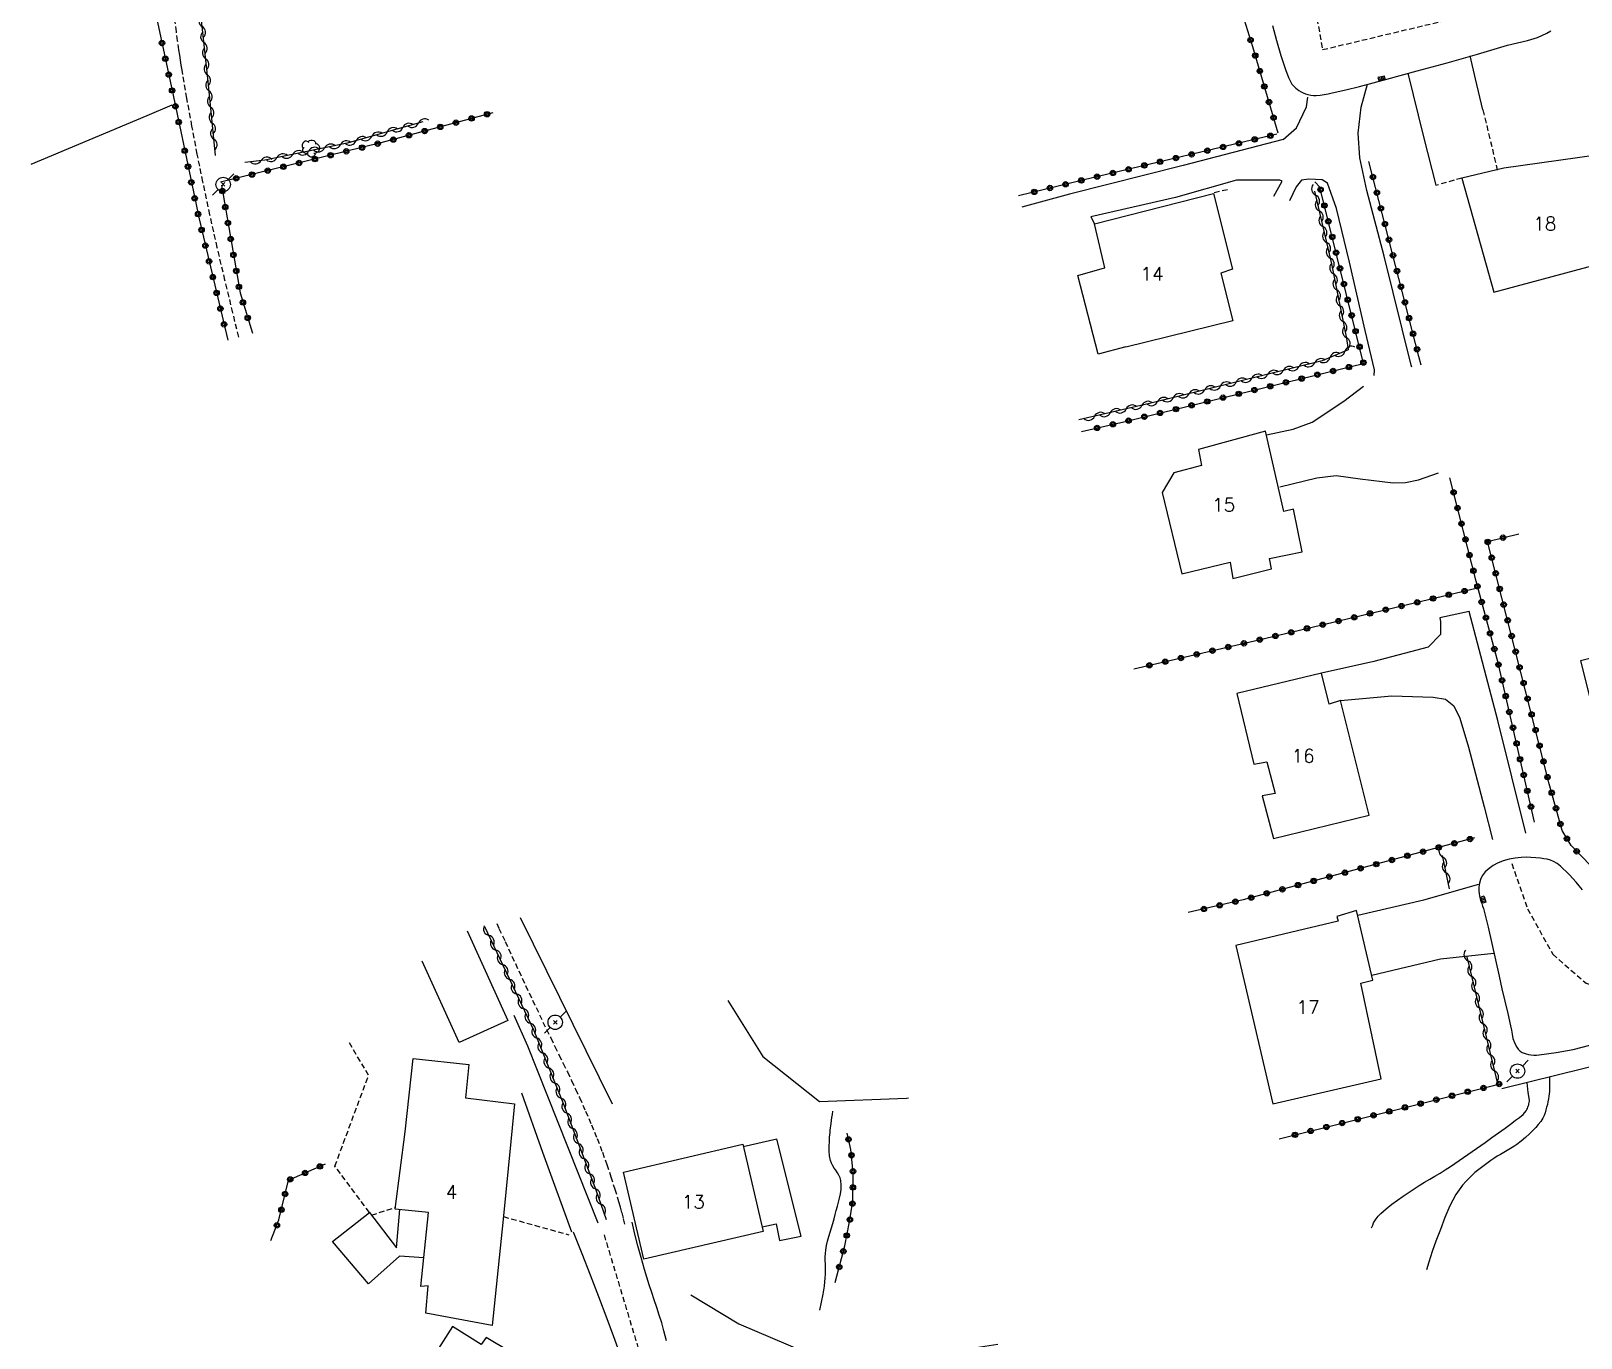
# Model space of a CAD drawing. Header units: millimetres. Extents: x 176000 to 177000, y 162000 to 163001.
# Drawn here: x 176000 to 176143.6, y 162331.5 to 162452.7 of the extents above; entities that cross this region are included whole.
import ezdxf
from ezdxf.enums import TextEntityAlignment as Align

# ---------------------------------------------------------------- set-up
doc = ezdxf.new("R2010")
doc.units = ezdxf.units.MM
doc.linetypes.add('DASHED', pattern=[0.75, 0.5, -0.25])
doc.layers.get('0').update_dxf_attribs({"linetype": 'CONTINUOUS'})
for name, color, linetype in [('W0001', 6, 'DASHED'), ('W0008', 7, 'CONTINUOUS'), ('W0014', 7, 'CONTINUOUS'), ('W0017', 7, 'CONTINUOUS'), ('W0070', 7, 'DASHED'), ('W0101', 7, 'CONTINUOUS'), ('W0104', 1, 'CONTINUOUS'), ('W0112', 1, 'DASHED'), ('W0211', 2, 'CONTINUOUS'), ('W0300', 7, 'CONTINUOUS'), ('W0310', 3, 'CONTINUOUS'), ('W0323', 7, 'CONTINUOUS'), ('W0330', 7, 'CONTINUOUS'), ('W0333', 7, 'CONTINUOUS'), ('W0401', 7, 'CONTINUOUS'), ('W0473', 7, 'CONTINUOUS'), ('W0991', 7, 'CONTINUOUS')]:
    doc.layers.add(name, color=color, linetype=linetype)
doc.styles.get("Standard").update_dxf_attribs({"font": 'romans.shx', "width": 0.85})

# ---------------------------------------------------------------- blocks, each defined once
blk = doc.blocks.new('T473')
for p, q in [((-0.166667, 0.166667), (0.166667, -0.166667)), ((-0.166667, -0.166667), (0.166667, 0.166667)), ((0.500001, 0.500001), (1.000002, 1.000002)), ((-1.000002, -1.000002), (-0.500001, -0.500001))]:
    blk.add_line(p, q)
blk.add_ellipse((0, 0), major_axis=(0.471405, 0.471405), ratio=1, start_param=5.4977871438, end_param=11.780972451)
blk = doc.blocks.new('T401')
for p, q in [((-0.3, 0.3), (0, 0.3)), ((-0.3, -0.25), (-0.3, 0.3)), ((-0.3, 0.15), (0, 0.15)), ((-0.3, 0), (0, 0)), ((0, 0.3), (0, -0.25)), ((-0.3, -0.15), (0, -0.15)), ((-0.3, -0.25), (-0.3, -0.3)), ((-0.3, -0.3), (0, -0.3)), ((0, -0.3), (0, -0.25))]:
    blk.add_line(p, q)
blk = doc.blocks.new('T300')
for p, q in [((-0.8, 0.51), (-0.86, 0.34)), ((-0.86, 0.34), (-0.86, 0.17)), ((-0.86, 0.17), (-0.74, 0.06)), ((-0.69, 0.63), (-0.8, 0.51)), ((-0.8, -0.06), (-0.74, 0.06)), ((-0.74, 0.06), (-0.69, 0.11)), ((-0.57, 0.69), (-0.69, 0.63)), ((-0.46, 0.69), (-0.57, 0.69)), ((-0.29, 0.63), (-0.46, 0.69)), ((-0.29, 0.63), (-0.17, 0.74)), ((-0.23, 0.57), (-0.29, 0.63)), ((-0.17, 0.74), (-0.06, 0.8)), ((-0.06, 0.8), (0.06, 0.8)), ((0.06, 0.8), (0.23, 0.74)), ((0.23, 0.74), (0.34, 0.63)), ((0.34, 0.63), (0.4, 0.51)), ((0.46, 0.46), (0.34, 0.46)), ((0.4, 0.51), (0.4, 0.46)), ((0.57, 0.4), (0.46, 0.46)), ((0.57, 0.4), (0.69, 0.29)), ((0.69, 0.29), (0.74, 0.17)), ((0.74, 0.06), (0.69, -0.17)), ((0.74, 0.17), (0.74, 0.06)), ((-0.8, -0.17), (-0.8, -0.06)), ((-0.8, -0.23), (-0.8, -0.17)), ((-0.74, -0.34), (-0.8, -0.23)), ((-0.69, -0.4), (-0.74, -0.34)), ((-0.51, -0.46), (-0.69, -0.4)), ((-0.4, -0.46), (-0.51, -0.46)), ((-0.4, -0.46), (-0.34, -0.46)), ((-0.34, -0.46), (-0.34, -0.4)), ((-0.34, -0.51), (-0.34, -0.46)), ((-0.29, -0.63), (-0.34, -0.51)), ((-0.17, -0.74), (-0.29, -0.63)), ((-0.06, -0.8), (-0.17, -0.74)), ((0.06, -0.8), (-0.06, -0.8)), ((0.17, -0.74), (0.06, -0.8)), ((0.23, -0.69), (0.17, -0.74)), ((0.29, -0.46), (0.23, -0.46)), ((0.29, -0.63), (0.23, -0.69)), ((0.46, -0.4), (0.29, -0.46)), ((0.34, -0.51), (0.29, -0.63)), ((0.34, -0.51), (0.34, -0.46)), ((0.57, -0.34), (0.46, -0.4)), ((0.63, -0.29), (0.57, -0.34)), ((0.69, -0.17), (0.63, -0.29))]:
    blk.add_line(p, q)
blk = doc.blocks.new('t310o')
at = {"color": 0, "linetype": 'Continuous'}
for centre, start, end in [((-0.5, 0.38), 216.8699, 323.1304), ((0.5, -0.37), 36.8699, 143.1303)]:
    blk.add_arc(centre, 0.625, start, end, dxfattribs=at)
blk = doc.blocks.new('t323o')
at = {"color": 0, "linetype": 'Continuous'}
for radius in [0.25, 0.15]:
    blk.add_circle((0, 0), radius, dxfattribs=at)

msp = doc.modelspace()

# ---------------------------------------------------------------- linework, layer by layer
at = {"layer": 'W0001'}
for points in [[(176217.96, 162398.19), (176211.65, 162413.37), (176208.94, 162427.24), (176206.48, 162438.73), (176204.17, 162448.22), (176199.83, 162454.01), (176191.36, 162458.56), (176173.72, 162463.36), (176167.59, 162463.86), (176161.46, 162464.28), (176155.33, 162464.62), (176149.19, 162464.88), (176143.28, 162465.13), (176137.35, 162465.39), (176131.41, 162465.44), (176125.48, 162465.11), (176123.43, 162464.85), (176121.4, 162464.49), (176119.39, 162464.02), (176117.41, 162463.44), (176119.7, 162450.98), (176137.91, 162455.31), (176149.19, 162464.88)], [(176137.22, 162375.52), (176138.7, 162371.33), (176141.02, 162367.13), (176144.12, 162364.43), (176149.18, 162362.89), (176159.92, 162364.94), (176175.32, 162368.82), (176194.35, 162373.54), (176199.83, 162375.74), (176205.38, 162380.85), (176217.96, 162398.19)], [(176053.11, 162341.11), (176058.19, 162324.24), (176060.35, 162319.59), (176064.86, 162311.61), (176073.64, 162296.9), (176078.99, 162288.37), (176087.15, 162275.65), (176092.56, 162266.08), (176098.78, 162257.28), (176108.66, 162245.91), (176119.35, 162234.62), (176124.72, 162227.1)]]:
    msp.add_lwpolyline(points, dxfattribs=at)
at = {"layer": 'W0008'}
for points in [[(176115.04, 162453.21), (176115.43, 162451.81), (176115.83, 162450.42), (176116.3, 162449.05), (176116.41, 162448.73), (176116.54, 162448.4), (176116.68, 162448.08), (176116.86, 162447.78), (176116.97, 162447.65), (176117.08, 162447.53), (176117.21, 162447.41), (176117.34, 162447.31), (176117.51, 162447.18), (176117.7, 162447.06), (176117.89, 162446.96), (176118.1, 162446.88), (176118.34, 162446.81), (176118.6, 162446.76), (176118.85, 162446.74), (176119.1, 162446.73), (176119.48, 162446.75), (176119.85, 162446.81), (176120.22, 162446.88), (176120.59, 162446.96), (176121.86, 162447.24), (176123.13, 162447.56), (176124.39, 162447.9), (176125.66, 162448.24), (176128.46, 162449), (176131.25, 162449.77), (176134.05, 162450.57), (176136.83, 162451.38), (176137.75, 162451.62), (176138.68, 162451.84), (176139.61, 162452.11), (176140.49, 162452.5), (176140.86, 162452.72)], [(176050.23, 162341.39), (176051.04, 162339.39), (176051.82, 162337.39), (176052.6, 162335.38), (176053.36, 162333.36), (176053.98, 162331.68), (176054.59, 162329.99), (176055.19, 162328.29), (176055.77, 162326.6), (176056.06, 162325.74), (176056.34, 162324.88), (176056.62, 162324.03), (176056.89, 162323.17)], [(176058.89, 162331.29), (176058.65, 162332.22), (176058.45, 162332.94), (176058.23, 162333.65), (176058, 162334.36), (176057.76, 162335.07), (176057.52, 162335.78), (176057.28, 162336.49), (176057.06, 162337.2), (176056.84, 162337.91), (176056.54, 162339), (176056.24, 162340.09), (176055.97, 162341.18), (176055.7, 162342.27)]]:
    msp.add_lwpolyline(points, dxfattribs=at)
at = {"layer": 'W0014'}
for points in [[(176143.77, 162373.1), (176143.48, 162373.45), (176143.19, 162373.79), (176142.9, 162374.13), (176142.59, 162374.47), (176142.27, 162374.79), (176142, 162375.04), (176141.73, 162375.29), (176141.43, 162375.52), (176141.11, 162375.71), (176140.82, 162375.83), (176140.51, 162375.92), (176140.2, 162375.98), (176139.89, 162376.02), (176139.45, 162376.07), (176139, 162376.1), (176138.55, 162376.11), (176138.1, 162376.08), (176137.55, 162376.02), (176136.99, 162375.93), (176136.44, 162375.79), (176135.91, 162375.57), (176135.5, 162375.35), (176135.12, 162375.08), (176134.77, 162374.76), (176134.48, 162374.38), (176134.32, 162374.05), (176134.23, 162373.7), (176134.19, 162373.34), (176134.18, 162372.98), (176134.2, 162372.74), (176134.24, 162372.5), (176134.3, 162372.26), (176134.37, 162372.03), (176134.45, 162371.81), (176134.53, 162371.58), (176134.6, 162371.35), (176134.66, 162371.12), (176135.03, 162369.62), (176135.38, 162368.11), (176135.73, 162366.59), (176136.06, 162365.08)], [(176136.06, 162365.08), (176136.32, 162363.93), (176136.58, 162362.78), (176136.85, 162361.63), (176137.11, 162360.48), (176137.19, 162360.09), (176137.25, 162359.7), (176137.34, 162359.31), (176137.47, 162358.94), (176137.57, 162358.72), (176137.69, 162358.51), (176137.83, 162358.31), (176138.01, 162358.14), (176138.18, 162358.02), (176138.37, 162357.94), (176138.57, 162357.88), (176138.77, 162357.83), (176139.01, 162357.79), (176139.27, 162357.77), (176139.52, 162357.78), (176139.77, 162357.79), (176141.35, 162358), (176142.91, 162358.3), (176144.45, 162358.7)], [(176146.45, 162357.14), (176136.32, 162354.64)]]:
    msp.add_lwpolyline(points, dxfattribs=at)
at = {"layer": 'W0017'}
for points in [[(176134.56, 162445.39), (176133.88, 162448.26), (176133.36, 162450.39)], [(176127.96, 162421.54), (176127.92, 162421.72), (176125.41, 162431.82), (176123.81, 162437.91), (176123.15, 162440.96), (176122.98, 162443.23), (176123.28, 162445.66), (176123.86, 162447.77)], [(176130.21, 162438.4), (176129.07, 162442.91), (176127.64, 162448.79)], [(176116.04, 162442.64), (176117.27, 162443.72), (176118.19, 162445.67), (176118.32, 162446.58)], [(176116.04, 162442.64), (176106.77, 162440.24), (176096.24, 162437.58), (176091.82, 162436.39)], [(176115.19, 162437.39), (176115.95, 162438.8), (176115.73, 162438.89), (176111.73, 162438.88), (176106.06, 162437.26), (176098.22, 162435.49), (176098.55, 162434.82)], [(176124.49, 162420.77), (176124.51, 162421.3), (176123.63, 162424.95), (176122.18, 162431.28), (176120.98, 162436.26), (176120.16, 162438.59), (176119.66, 162438.92), (176118.42, 162438.96), (176117.74, 162438.88), (176117.24, 162438.27), (176116.64, 162436.96)], [(176114.5, 162415.27), (176116.97, 162415.79), (176118.74, 162416.45), (176121.65, 162418.38), (176123.5, 162419.77)], [(176115.73, 162410.45), (176119.15, 162411.27), (176120.97, 162411.49), (176123.18, 162411.19), (176126.23, 162410.82), (176127.39, 162410.84), (176128.57, 162411.11), (176130.45, 162411.74)], [(176138.53, 162378.36), (176135.94, 162388.79), (176133.29, 162398.88), (176130.56, 162398.3), (176130.63, 162397.97), (176130.62, 162396.77), (176129.47, 162395.6), (176124.45, 162394.26), (176119.59, 162393.17)], [(176121.36, 162390.63), (176126.11, 162391.09), (176129.93, 162390.94), (176131.08, 162390.77), (176131.85, 162390.14), (176132.43, 162389.01), (176133.22, 162386.33), (176134.66, 162380.78), (176135.43, 162377.77)], [(176122.95, 162370.73), (176129.09, 162372.15), (176134.17, 162373.63)], [(176135.58, 162367.18), (176130.63, 162366.67), (176124.26, 162365.15)], [(176052.55, 162342.18), (176046.05, 162358.6), (176044.77, 162361.45)], [(176050.11, 162341.37), (176047.44, 162348.73), (176045.49, 162354.24)]]:
    msp.add_lwpolyline(points, dxfattribs=at)
at = {"layer": 'W0070'}
for points in [[(176014, 162449.07), (176013.92, 162449.54), (176013.85, 162450.01), (176013.78, 162450.48), (176013.7, 162450.95), (176013.58, 162451.79), (176013.47, 162452.64), (176013.37, 162453.49), (176013.29, 162454.34)], [(176019.26, 162424.33), (176018.71, 162426.59), (176017.97, 162429.61), (176017.26, 162432.64), (176016.58, 162435.68), (176015.93, 162438.72), (176015.41, 162441.3), (176014.92, 162443.88), (176014.44, 162446.47), (176014, 162449.07)], [(176043.16, 162369.98), (176043.37, 162369.52), (176043.94, 162368.3), (176044.89, 162366.26), (176045.84, 162364.22), (176046.81, 162362.19), (176047.77, 162360.15), (176048.16, 162359.36), (176048.54, 162358.57), (176048.93, 162357.79), (176049.32, 162357), (176049.71, 162356.21), (176050.09, 162355.42), (176050.47, 162354.62), (176050.83, 162353.83), (176051.39, 162352.57), (176051.94, 162351.31), (176052.46, 162350.04), (176052.96, 162348.76), (176053.36, 162347.63), (176053.74, 162346.49), (176054.1, 162345.35), (176054.45, 162344.2), (176054.6, 162343.67), (176054.74, 162343.14), (176054.88, 162342.6), (176055.01, 162342.07)]]:
    msp.add_lwpolyline(points, dxfattribs=at)
at = {"layer": 'W0101'}
for points in [[(176136.49, 162439.99), (176132.59, 162439.07), (176135.57, 162428.5), (176147.63, 162431.75), (176145.09, 162441.2)], [(176109.6, 162437.64), (176111.36, 162430.62), (176110.26, 162430.26), (176111.37, 162425.84), (176101.45, 162423.41), (176101.45, 162423.42), (176098.91, 162422.74), (176097, 162430.05), (176099.5, 162430.75), (176099.51, 162430.75), (176098.55, 162434.82)], [(176117.8, 162404.42), (176117.01, 162408.37), (176116.1, 162408.16), (176114.42, 162415.61), (176108.2, 162413.91), (176108.47, 162412.44), (176105.91, 162411.75), (176104.83, 162409.91), (176106.65, 162402.39), (176111.12, 162403.47), (176111.39, 162401.96), (176114.96, 162402.85), (176114.78, 162403.8)], [(176124.01, 162380), (176121.36, 162390.63), (176120.32, 162390.3), (176119.59, 162393.17), (176111.76, 162391.28), (176113.33, 162384.75), (176114.52, 162384.97), (176115.31, 162382.02), (176114.1, 162381.8), (176115.15, 162377.84)], [(176125.14, 162355.58), (176123.25, 162364.43), (176124.36, 162364.71), (176122.85, 162371.17), (176121.02, 162370.62), (176121.13, 162370.2), (176111.65, 162367.92), (176115.08, 162353.25)], [(176067.85, 162341.43), (176056.8, 162338.84), (176054.91, 162346.91), (176065.96, 162349.5)], [(176035.1, 162326.4), (176051.9, 162316.39), (176056, 162323.33), (176042.19, 162331.58), (176041.73, 162330.95), (176039.07, 162332.6)]]:
    msp.add_lwpolyline(points, close=True, dxfattribs=at)
for points in [[(176043.76, 162342.57), (176043.76, 162342.57), (176042.74, 162332.7), (176036.58, 162333.84), (176036.8, 162336.37), (176036.12, 162336.32), (176036.83, 162343.18), (176033.74, 162343.49), (176034.67, 162350.65), (176034.69, 162350.65), (176035.41, 162357.45)], [(176035.41, 162357.45), (176040.59, 162356.91), (176040.27, 162353.8), (176044.82, 162353.25)], [(176044.82, 162353.25), (176044.46, 162349.77), (176043.76, 162342.57)]]:
    msp.add_lwpolyline(points, dxfattribs=at)
at = {"layer": 'W0104'}
msp.add_lwpolyline([(176147.62, 162395.3), (176143.59, 162394.33), (176145.4, 162387.19), (176149.38, 162388.05)], close=True, dxfattribs=at)
for points in [[(176040.41, 162369.3), (176044.19, 162360.99), (176039.69, 162358.94), (176036.26, 162366.47)], [(176067.75, 162341.86), (176069.05, 162342.14), (176069.38, 162340.57), (176071.36, 162341), (176069.11, 162349.97), (176066.01, 162349.27)], [(176036.39, 162338.97), (176034.14, 162339.12), (176031.27, 162336.56), (176027.94, 162340.48), (176031.37, 162343.19), (176033.86, 162339.92), (176034.17, 162343.45)]]:
    msp.add_lwpolyline(points, dxfattribs=at)
at = {"layer": 'W0112'}
for points in [[(176134.56, 162445.39), (176135.89, 162439.82)], [(176132.6, 162439.07), (176130.2, 162438.39)], [(176110.88, 162437.99), (176109.44, 162437.65)], [(176031.36, 162343.19), (176028.16, 162347.48), (176031.29, 162355.9), (176029.43, 162359.04)], [(176031.56, 162342.94), (176033.76, 162343.65)], [(176043.78, 162342.8), (176049.84, 162341.12)]]:
    msp.add_lwpolyline(points, dxfattribs=at)
at = {"layer": 'W0211'}
msp.add_lwpolyline([(176073.1, 162334.12), (176073.27, 162334.86), (176073.42, 162335.6), (176073.53, 162336.35), (176073.61, 162337.11), (176073.64, 162337.43), (176073.64, 162337.75), (176073.63, 162338.08), (176073.62, 162338.4), (176073.61, 162338.72), (176073.61, 162339.05), (176073.62, 162339.37), (176073.66, 162339.7), (176073.73, 162340.12), (176073.83, 162340.53), (176073.94, 162340.95), (176074.07, 162341.35), (176074.2, 162341.76), (176074.32, 162342.17), (176074.44, 162342.58), (176074.54, 162342.99), (176074.63, 162343.37), (176074.73, 162343.76), (176074.84, 162344.14), (176074.94, 162344.52), (176075.02, 162344.92), (176075.07, 162345.32), (176075.09, 162345.73), (176075.05, 162346.14), (176074.98, 162346.4), (176074.87, 162346.64), (176074.74, 162346.87), (176074.59, 162347.09), (176074.44, 162347.3), (176074.3, 162347.52), (176074.17, 162347.75), (176074.08, 162348), (176074, 162348.44), (176073.97, 162348.88), (176073.98, 162349.32), (176073.99, 162349.75), (176074, 162349.96), (176074.01, 162350.17), (176074.02, 162350.39), (176074.05, 162350.6), (176074.07, 162350.81), (176074.09, 162351.02), (176074.12, 162351.23), (176074.15, 162351.43), (176074.18, 162351.72), (176074.23, 162352), (176074.27, 162352.28), (176074.32, 162352.57)], dxfattribs=at)
at = {"layer": 'W0300'}
for points in [[(176053.88, 162353.23), (176045.36, 162370.51)], [(176064.58, 162362.83), (176067.81, 162357.63), (176073.07, 162353.46), (176081.15, 162353.77), (176081.32, 162353.81)], [(176061.14, 162335.55), (176065.61, 162332.86), (176071.63, 162330.3), (176076.31, 162329.36), (176080.45, 162329.72), (176087.6, 162330.66), (176089.61, 162330.96)]]:
    msp.add_lwpolyline(points, dxfattribs=at)
at = {"layer": 'W0310'}
for points in [[(176017.1, 162441.18), (176016.41, 162448.04), (176015.69, 162454.83)], [(176036.3, 162444.28), (176029.3, 162442.3), (176021.68, 162440.74), (176019.83, 162440.53)], [(176118.96, 162437.85), (176120.52, 162431.11), (176121.9, 162424.21), (176122.08, 162423.15), (176119.66, 162422.13), (176103.66, 162418.18), (176097.1, 162416.65)], [(176131.47, 162373.2), (176130.81, 162376.29)], [(176042.04, 162369.7), (176046.59, 162360.04), (176049.34, 162353.21), (176052.33, 162345.29), (176053.29, 162342.54)], [(176135.99, 162354.85), (176133.09, 162366.87)]]:
    msp.add_lwpolyline(points, dxfattribs=at)
at = {"layer": 'W0323'}
for points in [[(176005.33, 162469.66), (176009.28, 162461.43), (176011.21, 162455.99), (176013.08, 162447.18), (176014, 162442.79)], [(176115.58, 162443.24), (176113.22, 162451.23), (176109.06, 162464.63)], [(176042.8, 162445.13), (176032.43, 162442.33), (176017.57, 162438.69)], [(176014, 162442.79), (176015.57, 162435.29), (176018.24, 162424.05)], [(176115.45, 162443.13), (176098.5, 162439.13), (176091.51, 162437.44)], [(176128.82, 162421.73), (176128.62, 162422.52), (176123.99, 162440.6)], [(176017.65, 162438.4), (176019.37, 162428.42), (176020.54, 162424.68)], [(176097.34, 162415.58), (176101.29, 162416.49), (176123.5, 162421.88), (176119.45, 162438.22), (176118.99, 162438.72)], [(176139.34, 162379.35), (176135.96, 162394.12), (176133.92, 162401.71), (176131.48, 162411.29)], [(176163.04, 162370.54), (176159.32, 162369.62), (176156.05, 162369.28), (176152.08, 162370.11), (176148.9, 162371.75), (176145.51, 162374.33), (176142.72, 162377.19), (176141.91, 162378.6), (176140.69, 162382.92), (176134.99, 162405.38), (176137.87, 162406.1)], [(176102.19, 162393.57), (176113.8, 162396.26), (176133.93, 162401.05)], [(176133.77, 162377.91), (176112.33, 162372.17), (176107.24, 162370.98)], [(176115.68, 162350.02), (176136.27, 162355.14)], [(176074.51, 162336.68), (176075.42, 162340.08), (176075.85, 162342.31), (176076.16, 162344.22), (176076.19, 162346.89), (176075.99, 162349.03), (176075.63, 162350.52)], [(176022.23, 162340.6), (176022.98, 162342.49), (176023.86, 162346.17), (176027.3, 162347.68)]]:
    msp.add_lwpolyline(points, dxfattribs=at)
at = {"layer": 'W0330'}
msp.add_lwpolyline([(176000, 162440.35), (176010.76, 162444.87), (176013.07, 162445.86)], dxfattribs=at)
at = {"layer": 'W0333'}
for points in [[(176140.74, 162355.73), (176140.74, 162355.29), (176140.74, 162354.85), (176140.71, 162354.4), (176140.67, 162353.96), (176140.63, 162353.71), (176140.58, 162353.45), (176140.53, 162353.2), (176140.46, 162352.95), (176140.39, 162352.69), (176140.32, 162352.43), (176140.22, 162352.17), (176140.11, 162351.92), (176139.92, 162351.62), (176139.69, 162351.34), (176139.46, 162351.07), (176139.21, 162350.81), (176138.86, 162350.46), (176138.49, 162350.12), (176138.11, 162349.8), (176137.71, 162349.49), (176137.42, 162349.29), (176137.12, 162349.1), (176136.81, 162348.92), (176136.5, 162348.74), (176136.19, 162348.57), (176135.88, 162348.39), (176135.58, 162348.2), (176135.28, 162348), (176134.78, 162347.64), (176134.29, 162347.27), (176133.82, 162346.88), (176133.37, 162346.46), (176133.01, 162346.09), (176132.66, 162345.7), (176132.34, 162345.29), (176132.05, 162344.86), (176131.49, 162343.81), (176131.02, 162342.73), (176130.61, 162341.62), (176130.2, 162340.52), (176129.86, 162339.55), (176129.53, 162338.57), (176129.32, 162337.87)], [(176124.24, 162341.75), (176124.26, 162341.82), (176124.34, 162342.02), (176124.43, 162342.22), (176124.53, 162342.41), (176124.65, 162342.59), (176124.86, 162342.85), (176125.09, 162343.09), (176125.34, 162343.31), (176125.59, 162343.52), (176126.1, 162343.94), (176126.63, 162344.33), (176127.17, 162344.71), (176127.72, 162345.08), (176128.19, 162345.39), (176128.66, 162345.69), (176129.14, 162345.98), (176129.62, 162346.27), (176130.11, 162346.56), (176130.59, 162346.84), (176131.06, 162347.14), (176131.54, 162347.44), (176132.35, 162347.99), (176133.16, 162348.55), (176133.96, 162349.12), (176134.76, 162349.68), (176135.38, 162350.12), (176136.01, 162350.56), (176136.63, 162351), (176137.24, 162351.47), (176137.58, 162351.73), (176137.94, 162351.98), (176138.28, 162352.28), (176138.56, 162352.62), (176138.62, 162352.72), (176138.68, 162352.82), (176138.72, 162352.93), (176138.76, 162353.04), (176138.8, 162353.15), (176138.82, 162353.26), (176138.85, 162353.37), (176138.86, 162353.49), (176138.86, 162353.55), (176138.86, 162353.61), (176138.85, 162353.68), (176138.84, 162353.74), (176138.83, 162353.8), (176138.82, 162353.86), (176138.81, 162353.92), (176138.8, 162353.98), (176138.76, 162354.29), (176138.72, 162354.6), (176138.68, 162354.91), (176138.65, 162355.22)]]:
    msp.add_lwpolyline(points, dxfattribs=at)

# ---------------------------------------------------------------- block references
at = {"layer": 'W0300'}
msp.add_blockref('T300', (176025.99, 162441.8), dxfattribs=at)
at = {"layer": 'W0310'}
for p, rotation in [((176015.87, 162453.12), 96.08930617646601), ((176016.03, 162451.63), 96.08930617646601), ((176016.19, 162450.14), 96.08930617646601), ((176016.35, 162448.65), 96.08930617646601), ((176016.5, 162447.15), 95.70645536182258), ((176016.65, 162445.66), 95.70645536182258), ((176016.8, 162444.17), 95.70645536182258), ((176035.9, 162444.17), 195.8253788750547), ((176016.95, 162442.68), 95.70645536182258), ((176031.57, 162442.94), 195.8253788750547), ((176033.01, 162443.35), 195.8253788750547), ((176034.45, 162443.76), 195.8253788750547), ((176024.26, 162441.27), 191.5758847372444), ((176025.73, 162441.57), 191.5758847372444), ((176027.2, 162441.87), 191.5758847372444), ((176028.67, 162442.17), 191.5758847372444), ((176030.12, 162442.53), 195.8253788750547), ((176021.32, 162440.7), 186.5572972718344), ((176022.79, 162440.97), 191.5758847372444), ((176119.04, 162437.49), 283.0194556420856), ((176119.38, 162436.03), 283.0194556420856), ((176119.72, 162434.57), 283.0194556420856), ((176120.06, 162433.11), 283.0194556420856), ((176120.4, 162431.65), 283.0194556420856), ((176120.71, 162430.18), 281.3306842947501), ((176121, 162428.71), 281.3306842947501), ((176121.3, 162427.24), 281.3306842947501), ((176121.59, 162425.77), 281.3306842947501), ((176121.89, 162424.3), 281.3306842947501), ((176120.38, 162422.44), 202.8177886311845), ((176121.77, 162423.02), 202.8177886311845), ((176116.05, 162421.24), 193.8793569357489), ((176117.51, 162421.6), 193.8793569357489), ((176118.97, 162421.96), 193.8793569357489), ((176110.23, 162419.8), 193.8793569357489), ((176111.69, 162420.16), 193.8793569357489), ((176113.14, 162420.52), 193.8793569357489), ((176114.6, 162420.88), 193.8793569357489), ((176104.41, 162418.36), 193.8793569357489), ((176105.86, 162418.72), 193.8793569357489), ((176107.32, 162419.08), 193.8793569357489), ((176108.77, 162419.44), 193.8793569357489), ((176098.56, 162416.99), 193.1021101849185), ((176100.02, 162417.33), 193.1021101849185), ((176101.49, 162417.67), 193.1021101849185), ((176102.95, 162418.01), 193.1021101849185), ((176130.84, 162376.13), 102.0681361799888), ((176131.15, 162374.67), 102.0681361799888), ((176042.43, 162368.86), 295.2448948282743), ((176043.07, 162367.51), 295.2448948282743), ((176043.71, 162366.15), 295.2448948282743), ((176133.17, 162366.52), 103.5685699152976), ((176044.35, 162364.79), 295.2448948282743), ((176133.53, 162365.06), 103.5685699152976), ((176044.99, 162363.44), 295.2448948282743), ((176133.88, 162363.6), 103.5685699152976), ((176045.63, 162362.08), 295.2448948282743), ((176134.23, 162362.14), 103.5685699152976), ((176046.27, 162360.72), 295.2448948282743), ((176134.58, 162360.68), 103.5685699152976), ((176046.87, 162359.35), 291.8822765258506), ((176134.93, 162359.23), 103.5685699152976), ((176047.43, 162357.96), 291.8822765258506), ((176135.29, 162357.77), 103.5685699152976), ((176047.99, 162356.57), 291.8822765258506), ((176135.64, 162356.31), 103.5685699152976), ((176048.55, 162355.17), 291.8822765258506), ((176049.11, 162353.78), 291.8822765258506), ((176049.65, 162352.38), 290.6780082405551), ((176050.18, 162350.98), 290.6780082405551), ((176050.71, 162349.58), 290.6780082405551), ((176051.24, 162348.17), 290.6780082405551), ((176051.77, 162346.77), 290.6780082405551), ((176052.3, 162345.37), 290.6780082405551), ((176052.8, 162343.95), 289.305827366772)]:
    msp.add_blockref('t310o', p, dxfattribs=dict(at, rotation=rotation))
at = {"layer": 'W0323'}
for p, rotation in [((176012.14, 162451.59), 282.0063137291734), ((176113.02, 162451.87), 107.2297564176463), ((176012.45, 162450.13), 282.0063137291734), ((176113.45, 162450.43), 106.4779955990074), ((176012.77, 162448.66), 282.0063137291734), ((176113.88, 162448.99), 106.4779955990074), ((176013.08, 162447.19), 282.0063137291734), ((176114.3, 162447.56), 106.4779955990074), ((176013.39, 162445.72), 281.8157994543304), ((176114.73, 162446.12), 106.4779955990074), ((176040.83, 162444.6), 195.099791541312), ((176042.27, 162444.99), 195.099791541312), ((176115.15, 162444.68), 106.4779955990074), ((176013.69, 162444.26), 281.8157994543304), ((176035.03, 162443.04), 195.099791541312), ((176036.48, 162443.43), 195.099791541312), ((176037.93, 162443.82), 195.099791541312), ((176039.38, 162444.21), 195.099791541312), ((176114.86, 162442.99), 193.2749939059461), ((176014.25, 162441.6), 281.8157994543737), ((176029.22, 162441.55), 193.7793337976204), ((176030.68, 162441.9), 193.7793337976204), ((176032.13, 162442.26), 193.7793337976204), ((176033.58, 162442.64), 195.099791541312), ((176109.02, 162441.62), 193.2749939059461), ((176110.48, 162441.96), 193.2749939059461), ((176111.94, 162442.3), 193.2749939059461), ((176113.4, 162442.65), 193.2749939059461), ((176014.55, 162440.14), 281.8157994543737), ((176023.39, 162440.12), 193.7793337976204), ((176024.85, 162440.47), 193.7793337976204), ((176026.31, 162440.83), 193.7793337976204), ((176027.76, 162441.19), 193.7793337976204), ((176103.18, 162440.24), 193.2749939059461), ((176104.64, 162440.58), 193.2749939059461), ((176106.1, 162440.93), 193.2749939059461), ((176107.56, 162441.27), 193.2749939059461), ((176014.86, 162438.67), 281.8157994543737), ((176019.02, 162439.05), 193.7793337976204), ((176020.48, 162439.4), 193.7793337976204), ((176021.94, 162439.76), 193.7793337976204), ((176097.34, 162438.85), 193.6042305548231), ((176098.8, 162439.2), 193.2749939059461), ((176100.26, 162439.55), 193.2749939059461), ((176101.72, 162439.89), 193.2749939059461), ((176124.36, 162439.17), 104.3571477037951), ((176015.17, 162437.2), 281.8157994543737), ((176017.74, 162437.86), 279.7858661559856), ((176092.97, 162437.79), 193.6042305548231), ((176094.43, 162438.15), 193.6042305548231), ((176095.88, 162438.5), 193.6042305548231), ((176119.51, 162437.99), 103.9074631527734), ((176124.73, 162437.72), 104.3571477037951), ((176015.48, 162435.73), 281.8157994543737), ((176018, 162436.38), 279.7858661559856), ((176119.87, 162436.53), 103.9074631527734), ((176125.1, 162436.27), 104.3571477037951), ((176015.81, 162434.27), 283.3697825938974), ((176018.25, 162434.9), 279.7858661559856), ((176120.23, 162435.07), 103.9074631527734), ((176125.47, 162434.81), 104.3571477037951), ((176016.16, 162432.81), 283.3697825938974), ((176018.51, 162433.42), 279.7858661559856), ((176120.59, 162433.62), 103.9074631527734), ((176125.85, 162433.36), 104.3571477037951), ((176016.5, 162431.35), 283.3697825938974), ((176018.76, 162431.95), 279.7858661559856), ((176120.95, 162432.16), 103.9074631527734), ((176126.22, 162431.91), 104.3571477037951), ((176019.02, 162430.47), 279.7858661559856), ((176121.31, 162430.71), 103.9074631527734), ((176126.59, 162430.45), 104.3571477037951), ((176016.85, 162429.89), 283.3697825938974), ((176019.27, 162428.99), 279.7858661559856), ((176121.67, 162429.25), 103.9074631527734), ((176126.96, 162429), 104.3571477037951), ((176017.2, 162428.43), 283.3697825938974), ((176019.64, 162427.54), 287.3901824131981), ((176122.03, 162427.79), 103.9074631527734), ((176127.33, 162427.55), 104.3571477037951), ((176017.55, 162426.97), 283.3697825938974), ((176020.09, 162426.11), 287.3901824131981), ((176122.39, 162426.34), 103.9074631527734), ((176127.71, 162426.09), 104.3571477037951), ((176017.89, 162425.51), 283.3697825938974), ((176122.75, 162424.88), 103.9074631527734), ((176128.08, 162424.64), 104.3571477037951), ((176123.12, 162423.43), 103.9074631527734), ((176128.45, 162423.19), 104.3571477037951), ((176122.13, 162421.55), 13.64641608084834), ((176123.48, 162421.97), 103.9074631527734), ((176116.3, 162420.13), 13.64641608084834), ((176117.76, 162420.49), 13.64641608084834), ((176119.22, 162420.84), 13.64641608084834), ((176120.67, 162421.19), 13.64641608084834), ((176110.47, 162418.72), 13.64641608084834), ((176111.93, 162419.07), 13.64641608084834), ((176113.38, 162419.42), 13.64641608084834), ((176114.84, 162419.78), 13.64641608084834), ((176104.64, 162417.3), 13.64641608084834), ((176106.1, 162417.65), 13.64641608084834), ((176107.55, 162418.01), 13.64641608084834), ((176109.01, 162418.36), 13.64641608084834), ((176098.8, 162415.91), 12.98289933559531), ((176100.26, 162416.25), 12.98289933559531), ((176101.72, 162416.59), 13.64641608084834), ((176103.18, 162416.95), 13.64641608084834), ((176131.83, 162409.94), 104.287959166753), ((176132.2, 162408.48), 104.287959166753), ((176132.57, 162407.03), 104.287959166753), ((176132.94, 162405.57), 104.287959166753), ((176136.42, 162405.74), 14.12847564302237), ((176133.31, 162404.12), 104.287959166753), ((176135, 162405.35), 104.2383896349516), ((176133.68, 162402.67), 104.287959166753), ((176135.37, 162403.89), 104.2383896349516), ((176134.05, 162401.22), 105.0714687581575), ((176135.74, 162402.44), 104.2383896349516), ((176128.47, 162399.75), 13.37736063824928), ((176129.93, 162400.1), 13.37736063824928), ((176131.39, 162400.44), 13.37736063824928), ((176132.85, 162400.79), 13.37736063824928), ((176134.44, 162399.77), 105.0714687581575), ((176136.11, 162400.99), 104.2383896349516), ((176122.63, 162398.36), 13.37736063824928), ((176124.09, 162398.71), 13.37736063824928), ((176125.55, 162399.06), 13.37736063824928), ((176127.01, 162399.4), 13.37736063824928), ((176134.83, 162398.32), 105.0714687581575), ((176136.48, 162399.53), 104.2383896349516), ((176116.79, 162396.97), 13.37736063824928), ((176118.25, 162397.32), 13.37736063824928), ((176119.71, 162397.67), 13.37736063824928), ((176121.17, 162398.01), 13.37736063824928), ((176135.22, 162396.87), 105.0714687581575), ((176136.85, 162398.08), 104.2383896349516), ((176110.95, 162395.6), 13.0580728899645), ((176112.41, 162395.94), 13.0580728899645), ((176113.87, 162396.28), 13.37736063824928), ((176115.33, 162396.63), 13.37736063824928), ((176137.22, 162396.62), 104.2383896349516), ((176105.11, 162394.25), 13.0580728899645), ((176106.57, 162394.58), 13.0580728899645), ((176108.03, 162394.92), 13.0580728899645), ((176109.49, 162395.26), 13.0580728899645), ((176135.61, 162395.42), 105.0714687581575), ((176137.59, 162395.17), 104.2383896349516), ((176103.65, 162393.91), 13.0580728899645), ((176136, 162393.97), 102.8773178848568), ((176137.95, 162393.72), 104.2383896349516), ((176136.33, 162392.51), 102.8773178848568), ((176138.32, 162392.26), 104.2383896349516), ((176136.67, 162391.05), 102.8773178848568), ((176138.69, 162390.81), 104.2383896349516), ((176137, 162389.58), 102.8773178848568), ((176139.06, 162389.35), 104.2383896349516), ((176137.34, 162388.12), 102.8773178848568), ((176139.43, 162387.9), 104.2383896349516), ((176137.67, 162386.66), 102.8773178848568), ((176139.8, 162386.45), 104.2383896349516), ((176138, 162385.2), 102.8773178848568), ((176140.17, 162384.99), 104.2383896349516), ((176138.34, 162383.74), 102.8773178848568), ((176140.54, 162383.54), 104.2383896349516), ((176138.67, 162382.27), 102.8773178848568), ((176140.93, 162382.09), 105.6859900633151), ((176139.01, 162380.81), 102.8773178848568), ((176141.33, 162380.65), 105.6859900633151), ((176141.74, 162379.2), 105.6859900633151), ((176130.46, 162377.02), 194.987954671544), ((176131.91, 162377.41), 194.987954671544), ((176133.36, 162377.8), 194.987954671544), ((176142.34, 162377.84), 119.8981367413935), ((176124.67, 162375.47), 194.987954671544), ((176126.12, 162375.86), 194.987954671544), ((176127.56, 162376.25), 194.987954671544), ((176129.01, 162376.63), 194.987954671544), ((176143.24, 162376.66), 134.3001925662258), ((176118.87, 162373.92), 194.987954671544), ((176120.32, 162374.31), 194.987954671544), ((176121.77, 162374.69), 194.987954671544), ((176123.22, 162375.08), 194.987954671544), ((176114.52, 162372.76), 194.987954671544), ((176115.97, 162373.14), 194.987954671544), ((176117.42, 162373.53), 194.987954671544), ((176108.7, 162371.32), 193.0856256778829), ((176110.16, 162371.66), 193.0856256778829), ((176111.62, 162372), 193.0856256778829), ((176113.08, 162372.37), 194.987954671544), ((176131.69, 162354), 13.97773166588948), ((176133.15, 162354.37), 13.97773166588948), ((176134.61, 162354.73), 13.97773166588948), ((176136.06, 162355.09), 13.97773166588948), ((176125.87, 162352.55), 13.97773166588948), ((176127.33, 162352.92), 13.97773166588948), ((176128.78, 162353.28), 13.97773166588948), ((176130.24, 162353.64), 13.97773166588948), ((176120.05, 162351.1), 13.97773166588948), ((176121.51, 162351.47), 13.97773166588948), ((176122.96, 162351.83), 13.97773166588948), ((176124.42, 162352.19), 13.97773166588948), ((176075.76, 162349.96), 103.7193452639919), ((176117.14, 162350.38), 13.97773166588948), ((176118.59, 162350.74), 13.97773166588948), ((176076.04, 162348.49), 95.17273235381026), ((176025.4, 162346.85), 23.60141194608173), ((176026.77, 162347.45), 23.60141194608173), ((176076.18, 162347), 95.17273235381026), ((176024.02, 162346.25), 23.60141194608173), ((176076.17, 162345.5), 89.46293493231956), ((176023.55, 162344.89), 76.66151051794762), ((176076.13, 162344), 80.8348220887356), ((176023.21, 162343.43), 76.66151051794762), ((176075.89, 162342.52), 80.8348220887356), ((176022.79, 162341.99), 68.35026661081518), ((176075.6, 162341.05), 78.90724552631147), ((176075.28, 162339.58), 75.12530297799212), ((176074.9, 162338.13), 75.12530297799212)]:
    msp.add_blockref('t323o', p, dxfattribs=dict(at, rotation=rotation))
at = {"layer": 'W0401'}
for p, rotation in [((176125.19, 162448.19), 285.0555171056033), ((176134.45, 162372.13), 198.0536466278697)]:
    msp.add_blockref('T401', p, dxfattribs=dict(at, rotation=rotation))
at = {"layer": 'W0473'}
for p in [(176017.81, 162438.48), (176048.58, 162360.81), (176137.76, 162356.29)]:
    msp.add_blockref('T473', p, dxfattribs=at)

# ---------------------------------------------------------------- texts
at = {"layer": 'W0991'}
for s, p in [('18', (176140.29, 162434.85)), ('14', (176103.89, 162430.19)), ('15', (176110.53, 162408.78)), ('16', (176117.89, 162385.51)), ('17', (176118.35, 162362.21)), ('4', (176038.97, 162345.08)), ('13', (176061.38, 162344.17))]:
    msp.add_text(s, height=1.25, dxfattribs=at).set_placement(p, align=Align.MIDDLE_CENTER)

doc.saveas('drawing.dxf')
